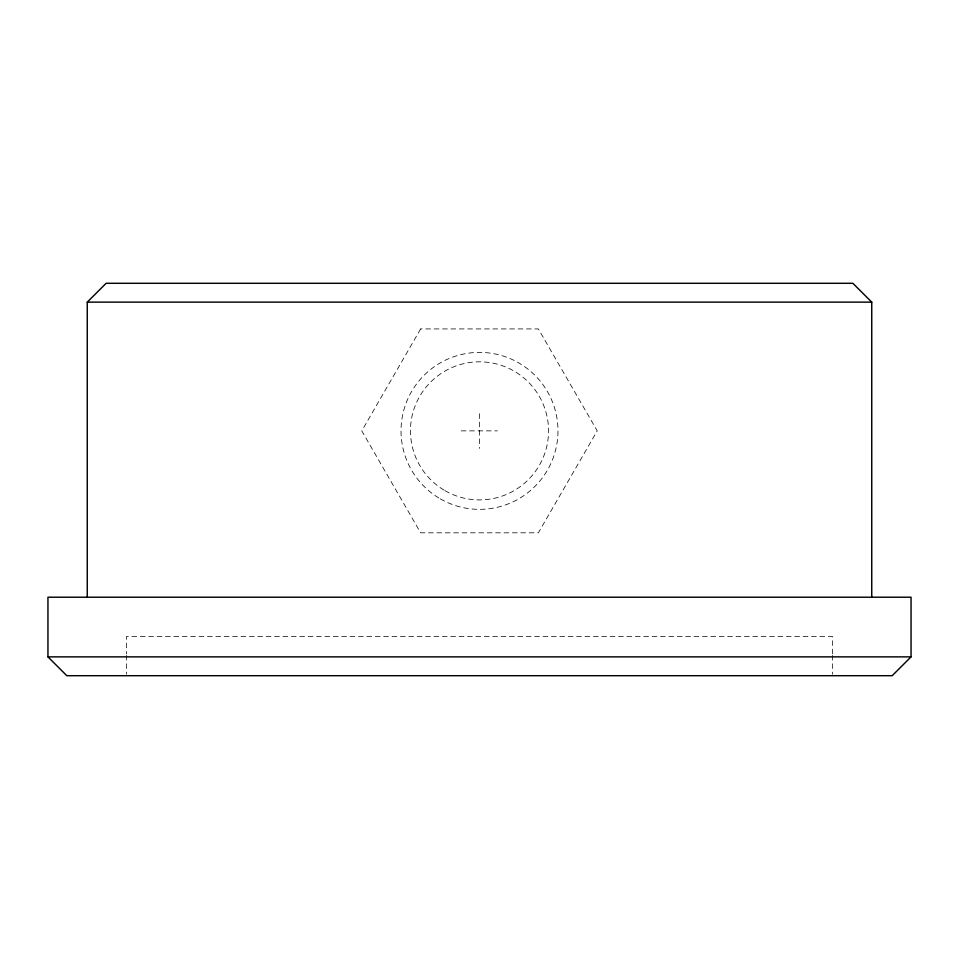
<?xml version="1.0" encoding="UTF-8"?>
<svg xmlns="http://www.w3.org/2000/svg" width="959" height="959" viewBox="0 0 959 959"><rect width="100%" height="100%" fill="white"/><g stroke="black" fill="none" stroke-linecap="round" stroke-linejoin="round"><path stroke-width="0.72" stroke-dasharray="4.79 3.6" d="M461.219 430.867L497.409 430.867M832.436 653.906L832.436 636.464L126.564 636.464L126.564 653.906M832.436 655.357L832.436 674.249M479.5 413.701L479.5 448.416M126.564 655.357L126.564 674.249M420.641 328.925L361.783 430.867L420.641 532.82L538.359 532.82L597.217 430.867L538.359 328.925L420.641 328.925M440.265 498.836A78.482 78.482 0 0 0 557.982 430.867A78.482 78.482 0 0 0 440.265 362.898A78.482 78.482 0 0 0 440.265 498.836M444.976 490.66A69.048 69.048 0 0 0 548.548 430.867A69.048 69.048 0 0 0 444.976 371.073A69.048 69.048 0 0 0 444.976 490.66"/><path stroke-width="1.44" d="M87.257 597.217L87.257 302.133L106.125 283.301L852.875 283.301L871.743 302.133L871.743 597.217M911.05 656.867L892.182 675.699L66.818 675.699L47.95 656.867L47.95 597.217L911.05 597.217L911.05 656.867L47.95 656.867M87.257 302.133L871.743 302.133"/></g></svg>
